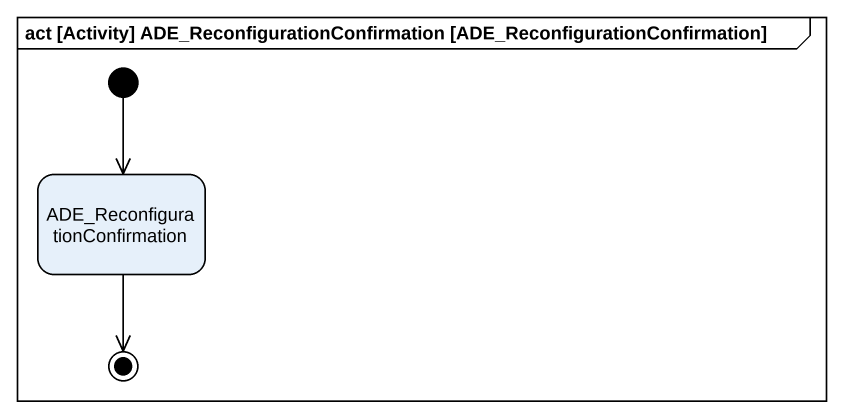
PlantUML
@startuml
mainframe act [Activity] ADE_ReconfigurationConfirmation [ADE_ReconfigurationConfirmation]
hide empty description
state "ADE_ReconfigurationConfirmation" as ADE_ReconfigurationConfirmat
[*] --> ADE_ReconfigurationConfirmat
ADE_ReconfigurationConfirmat --> [*]
@enduml
